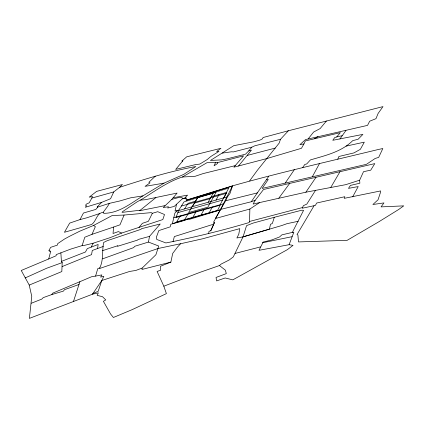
<?xml version="1.0" encoding="UTF-8"?>
<svg xmlns="http://www.w3.org/2000/svg" width="425" height="425" viewBox="0 0 425 425"><rect width="100%" height="100%" fill="white"/><g stroke="black" fill="none" stroke-linecap="round" stroke-linejoin="round"><path stroke-width="0.64" d="M155.895 197.598L140.255 210.21L122.049 212.378L122.607 211.592L137.594 201.53L140.521 200.079L145.207 199.739L177.108 193.072L171.838 199.336L163.2 207.533L168.428 206.752L167.71 208.016L174.192 206.438L182.325 198.815L186.214 198.008L186.177 200.356L232.417 186.06L220.4 209.69L172.38 223.598L174.845 213.228L177.422 210.322L175.026 211.087L176.561 204.223M163.827 286.2L200.032 272.329L219.465 265.545L225.367 270.173L226.297 273.61L216.028 277.461L216.638 280.904L225.149 277.977L232.82 279.857L287.353 249.656L293.027 245.374L289.112 244.694L259.032 250.298L263.133 242.069L271.947 239.897L279.554 236.975L281.817 234.887L292.326 232.395L303.572 210.375L301.819 210.194L274.274 217.303L272.356 223.47L270.481 224.299L269.429 229.16L242.919 236.906L236.879 237.973L238.776 234.233L239.764 228.634L202.884 238.728L180.604 243.738L177.581 246.962L172.688 253.443L170.871 262.103L160.443 266.278L160.65 270.199L157.117 271.453L163.827 286.2L166.393 293.632L132.154 309.639L113.411 317.486L110.548 313.942L103.397 301.314L105.767 299.912L102.499 296.703L97.176 295.364L98.345 292.83L92.475 294.212L29.383 318.394L31.763 296.368L29.229 285.09L61.827 271.559L62.193 262.613L61.412 261.402L60.871 252.833L70.826 249.061L82.126 245.602L83.571 245.581L93.165 243.217L110.091 237.655L121.63 233.075L162.817 219.56L164.507 214.519L157.739 211.692L152.341 213.302L148.373 221.324L142.391 223.311L139.002 227.444M208.691 233.431L209.015 231.301L210.784 230.786L214.439 222.594L213.525 222.286L220.278 209.929L189.582 219.316L188.291 219.029L181.539 221.335L170.855 224.241L170.197 226.854L158.838 230.584L156.421 237.054L156.745 239.434L165.893 242.951C193.933 237.442 221.754 230.653 249.162 222.546L249.549 221.457L249.873 209.031L259.627 202.571L305.867 192.201L345.759 184.663L359.651 180.189L363.518 171.668L370.728 170.175L374.802 163.609L263.537 189.497L255.127 200.366L253.146 204.048L259.627 202.571M102.637 258.836L133.609 247.637L134.794 246.277L148.452 242.059L149.499 236.385L160.214 223.986L141.366 228.735L141.073 229.298L107.265 240.672L103.663 242.457C101.888 251.005 103.758 259.845 99.763 267.941L99.726 268.467L158.121 248.498L180.604 243.738M152.341 213.302L151.273 212.638L124.105 215.05L119.972 224.825L113.624 227.04L113.039 233.5L118.368 231.583L121.63 233.075M148.452 242.059L158.738 246.043L155.895 254.745L142.147 268.079L141.998 269.445L170.871 262.103M62.124 266.576L91.566 254.612L92.283 250.468L97.591 248.513L98.132 244.465L87.295 248.614L85.452 252.004L61.412 261.402M173.028 241.724L174.346 236.566L213.727 224.15L214.439 222.594M29.229 285.09L21.25 270.475L48.71 258.963L50.74 251.148L49.523 251.483L49.842 250.553L48.801 250.771L50.649 247.35L57.348 245.113L57.768 243.573L64.664 238.94L69.573 236.284L79.842 231.163L93.548 225.457L112.216 215.518L124.105 215.05M31.285 303.253L41.746 299.12L43.212 297.638L51.861 294.546L52.535 293.25L91.577 276.744L95.577 276.091L97.777 268.611L99.763 267.941M73.472 301.447L79.868 281.791M266.427 179.833L268.292 179.456L262.151 188.429L366.44 164.326L375.158 158.467L378.686 157.377L382.819 148.538L378.5 149.451C329.757 161.24 280.792 172.268 232.523 185.852L230.021 193.407L227.327 197.051L225.712 200.743L215.342 218.54L249.873 209.031M82.126 245.602L84.777 237.24L91.986 234.34L113.624 227.04M302.68 167.62L304.762 164.47L306.712 163.944L310.399 159.922C325.258 155.534 341.429 151.953 352.739 140.633L358.094 139.262L362.908 134.385L332.791 140.292L334.746 137.519L336.733 136.946L340.345 132.637L305.336 140.93L303.939 143.905L299.928 144.659L305.485 139.586L367.545 125.375L369.66 121.215L375.955 118.681L378.117 113.448L382.989 106.606L288.384 130.762L280.5 139.278L279.145 143.145L257.428 170.212L249.613 180.907M289.112 244.694L293.85 232.188L292.326 232.395M91.837 198.071L92.448 196.467L89.207 197.152L96.624 191.383L122.427 184.514L119.6 187.329L113.741 191.935L91.837 198.071L89.239 202.789L86.418 204.069L85.499 205.254L86.588 205.774L85.297 207.278L101.633 202.369L110.574 198.73L113.741 191.935M314.017 205.801L297.038 234.547L297.909 235.036L298.483 241.931L347.14 240.332L379.174 221.579L398.576 209.552L403.75 205.865L381.071 206.885L383.945 202.916L372.895 204.505L378.043 199.782L380.518 192.307L380.619 190.931L344.213 198.347L344.85 196.701L316.678 203.028L315.355 205.44L302.287 208.223L303.344 205.689L306.829 204.074L315.573 190.241M337.774 159.184L338.9 156.485L353.977 152.894L360.352 149.324L364.305 142.152L346.067 146.126M92.475 294.212L101.814 280.484L103.822 276.335L100.613 277.105L101.867 274.895L95.577 276.091M91.986 234.34L95.375 226.631L93.548 225.457M210.784 230.786L213.727 224.15M215.608 162.393L214.078 165.798L217.616 163.455L217.393 162.626L206.964 162.701L182.346 177.028C167.2 181.794 154.036 191.866 140.521 200.079M219.465 265.545L221.133 264.084L229.288 259.941L233.304 256.881L243.148 236.613L246.527 225.659L253.125 223.088L274.274 217.303M91.232 247.021L93.165 243.217M220.495 204.637L217.446 210.545L176.582 221.887L180.301 215.863M224.012 197.822L226.838 192.35L211.204 196.77M109.294 203.384L107.727 206.215L103.169 212.341C96.486 212.968 96.523 221.122 91.71 224.453L64.43 232.284L69.668 223.109L80.017 219.582L83.443 213.031L95.859 209.408L97.803 207.065L109.294 203.384L119.637 201.014L130.629 197.816L142.906 195.888L164.034 183.133L183.855 174.33L195.856 166.52C169.904 171.291 144.649 179.148 119.6 187.329M209.185 212.84L212.373 206.906M216.049 200.058L219.002 194.565M352.676 196.855L358.206 186.564L348.473 188.376L350.418 185.417L359.858 183.212L359.651 180.189M312.37 176.678L319.483 163.561M200.972 215.119L204.292 209.164M208.128 202.289L213.148 193.285L197.827 197.625L192.398 206.709M303.939 143.905L301.453 148.298L266.666 158.61L233.904 167.195L243.599 155.842L217.393 162.626M192.801 217.387L196.254 211.406M330.815 187.393L339.968 171.737M197.498 197.731L188.62 212.558L207.814 207.193L216.049 192.233L206.832 194.847M184.668 219.645L188.254 213.642M184.593 208.903L188.041 203.315L195.723 201.142M268.717 176.333L251.265 201.748L220.575 209.445M339.915 138.996L345.955 130.464M305.867 192.201L315.987 177.342M285.223 183.048L294.429 169.57M278.816 198.156L289.68 183.403M238.526 166L251.43 150.137L248.779 150.88L245.459 154.206L227.46 158.743L221.765 159.874L210.439 160.448L233.792 145.674L254.283 141.711L260.127 140.032L262.241 138.964L263.149 137.503L288.384 130.762M308.157 138.927L313.634 132.021L320.121 128.594L326.395 121.035M248.779 150.88L251.828 147.172L254.835 145.786L280.5 139.278M101.633 202.369L97.166 206.975L97.803 207.065M140.255 210.21L139.777 210.699L164.911 205.642M184.445 198.247L187.574 195.139L173.15 197.747M155.359 176.152L148.83 182.314L149.993 182.877L145.058 186.357L164.034 183.133M314.516 138.741L317.932 136.691M142.906 195.888C130.751 203.416 118.809 213.35 103.727 213.318L103.169 212.341M25.155 277.955L46.633 268.26L62.193 262.613M48.71 258.963L56.127 255.749L56.212 254.617L60.871 252.833M92.746 293.585L98.186 291.29L101.814 280.484L129.752 271.416L135.798 270.465L142.147 268.079M97.591 248.513L103.323 246.426M251.265 201.748L255.127 200.366M79.023 284.495L64.483 289.696L63.405 291.12L51.861 294.546M99.673 213.525L86.769 217.812L80.017 219.582M102.404 250.697L117.853 245.703L117.645 246.277L137.53 240.109L138.077 239.503L149.499 236.385M186.177 200.18L232.523 185.852M242.919 236.906L281.663 225.574L286.928 223.699L298.223 221.276M181.385 206.045L225.951 193.465M194.57 203.07L210.136 198.682M176.715 211.119L226.838 197.025M177.873 212.617L222.519 200.095M173.788 217.68L223.375 203.835M171.838 199.336L179.584 197.296L182.118 197.535L182.325 198.815L186.214 198.008M249.549 221.457L302.642 207.512M247.371 155.385L275.326 148.065M251.828 147.172L233.516 151.906L231.508 151.789L222.137 153.122M235.036 253.438L260.451 246.92M235.195 165.638L203.139 173.586L195.229 176.253L182.346 177.028M225.712 200.743L257.449 192.876M336.733 136.946L342.152 135.687M262.533 242.765L292.108 236.667M178.914 209.955L175.939 217.558L219.821 205.312L228.735 188.078L184.009 201.896L178.914 209.955M182.856 160.815L175.706 169.394L195.011 164.719L199.846 164.055L207.31 159.481L210.736 156.549L218.987 151.364L216.649 151.518L220.958 148.304L186.702 156.82L181.879 161.054L182.856 160.815"/></g></svg>
